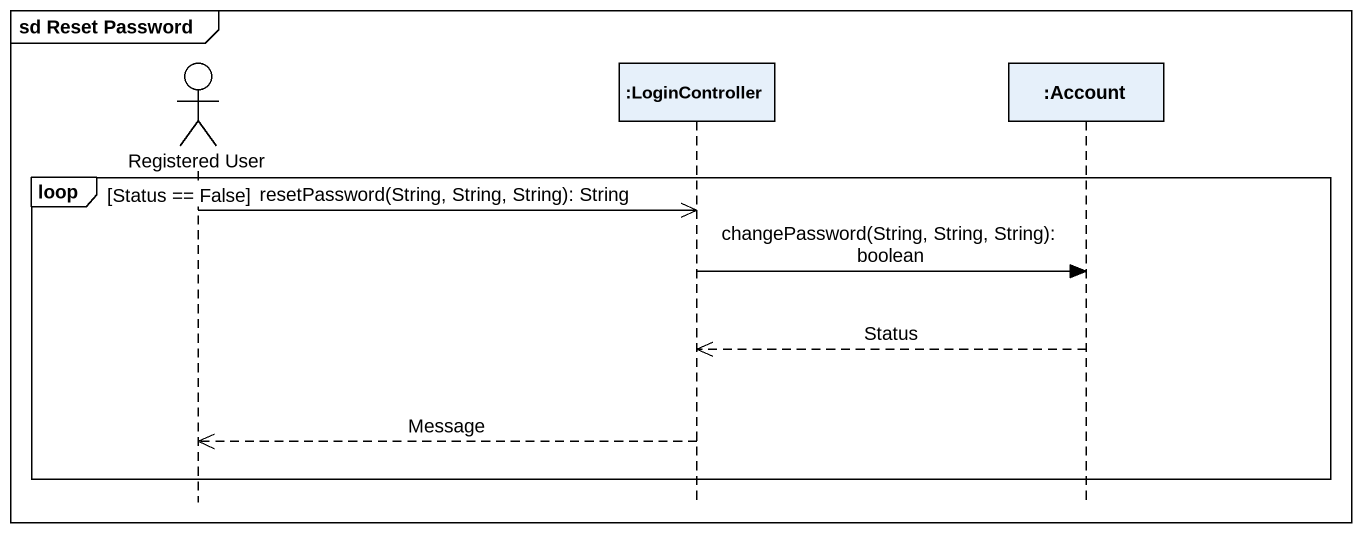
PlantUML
@startuml
mainframe sd Reset Password
hide footbox
actor "Registered User" as Registered_User
participant ":LoginController" as LoginController
participant ":Account" as Account

loop Status == False
  Registered_User ->> LoginController : resetPassword(String, String, String): String
  LoginController -> Account : changePassword(String, String, String): boolean
  Account -->> LoginController : Status
  LoginController -->> Registered_User : Message
end
@enduml
